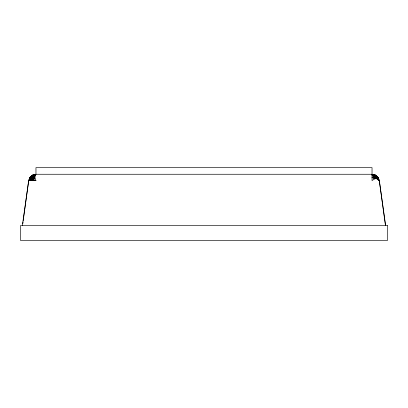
<?xml version="1.0" encoding="UTF-8"?>
<svg xmlns="http://www.w3.org/2000/svg" width="408" height="408" viewBox="0 0 408 408"><rect width="100%" height="100%" fill="white"/><g stroke="black" fill="none" stroke-linecap="round" stroke-linejoin="round"><path stroke-width="0.61" d="M385.647 225.665L379.307 180.581L378.548 180.249L378.639 178.566L375.967 175.43L372.035 174.257L35.965 174.257C32.385 174.262 29.509 177.266 28.693 180.581L22.353 225.665M23.2 220.657L28.693 180.581L31.477 180.178L35.965 180.581L34.92 178.566L35.323 174.558L35.965 174.257L35.965 167.647L372.035 167.647L372.035 180.581L375.074 178.566L376.533 176.802L378.027 177.352L379.307 180.581L385.483 225.665M22.771 223.788L23.032 221.906M35.756 174.649L35.343 175.43L32.696 176.802L29.453 180.249L29.973 177.352L32.594 175.078L35.965 174.257M29.361 178.566L30.003 178.566L31.467 176.802L32.844 180.249L34.247 176.802L35.343 175.43L32.033 175.43L30.33 180.178L28.693 180.581L29.973 177.352L32.594 175.078L34.247 176.802L34.92 178.566L31.477 180.178L33.15 175.43L33.992 174.558L35.323 174.558L33.15 175.43L29.361 178.566L30.33 180.178L35.965 180.581M29.453 180.249L30.677 176.802L34.247 176.802M31.477 180.178L32.926 178.566L34.92 178.566L32.844 180.249M378.548 180.249L377.324 176.802L373.254 174.558L372.035 175.078L375.304 176.802L378.548 180.249L375.406 175.078L374.85 175.43L372.035 175.078L375.074 178.566L376.768 178.566L378.548 180.249L378.027 177.352L375.406 175.078L372.035 174.257L375.967 175.43L378.639 178.566L379.307 180.581M35.323 174.558L32.594 175.078L32.926 178.566M375.967 175.43L374.85 175.43L373.713 174.558L372.035 175.078L376.533 176.802L376.768 178.566M377.324 176.802L373.754 176.802L372.035 177.352L374.529 178.923M372.035 174.257L375.406 175.078M32.696 176.802L34.92 178.566M376.533 176.802L374.85 175.43L376.115 179.051M30.003 178.566L30.33 180.178M375.304 176.802L375.074 178.566L372.035 177.352L375.304 176.802M387.6 225.665L20.4 225.665L20.4 240.353L387.6 240.353L387.6 225.665"/></g></svg>
